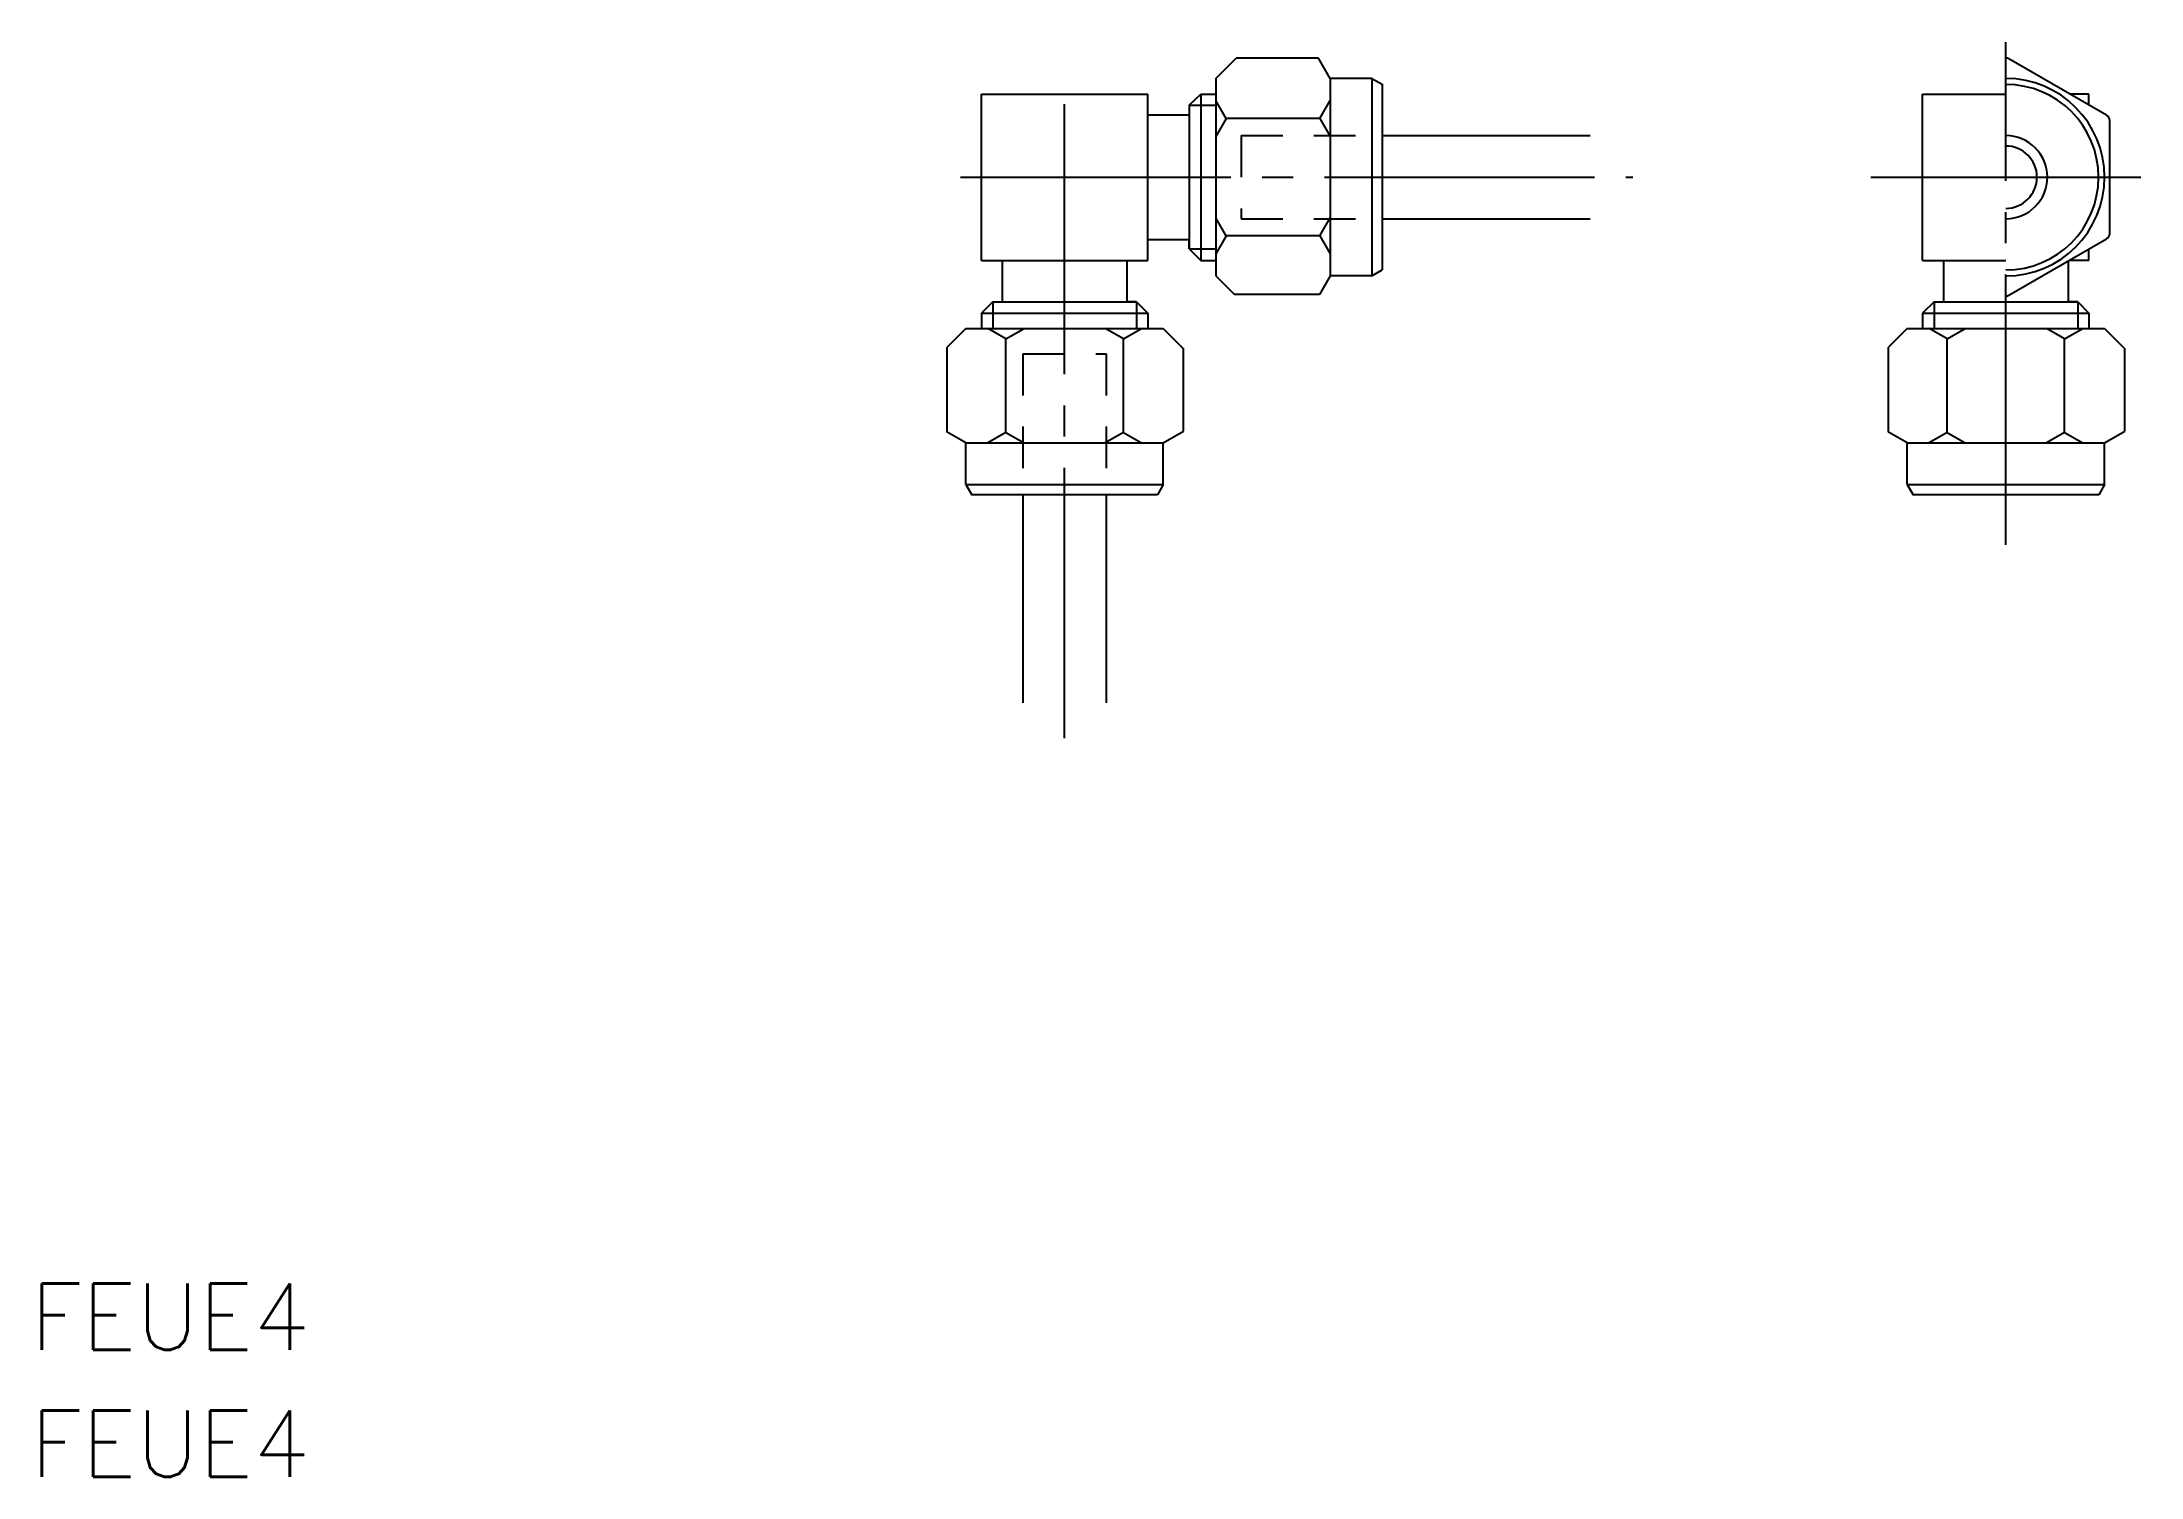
# Model space of a CAD drawing. Extents: x 14 to 115, y 69 to 138.
import ezdxf

# ---------------------------------------------------------------- set-up
doc = ezdxf.new("R2010")
doc.units = 0
doc.linetypes.add('CENTER', pattern=[17.5, 13, -1.5, 1.5, -1.5])
doc.linetypes.add('DASHED', pattern=[3.5, 2, -1.5])
doc.layers.get('0').update_dxf_attribs({"linetype": 'CONTINUOUS'})
doc.layers.add('CENTER', color=1, linetype='CENTER')
doc.styles.get("Standard").update_dxf_attribs({"font": 'txt.shx', "bigfont": '@extfont2.shx'})

msp = doc.modelspace()

# ---------------------------------------------------------------- linework, layer by layer
at = {"color": 7, "linetype": 'CONTINUOUS'}
for p, q in [((70.56, 135.88), (71.54, 136.86)), ((75.5, 136.86), (71.54, 136.86)), ((76.06, 135.88), (75.5, 136.86)), ((113.41, 134.11), (108.71, 136.82)), ((70.56, 135.88), (70.56, 126.38)), ((76.06, 135.88), (76.06, 126.38)), ((78.06, 135.88), (76.06, 135.88)), ((78.06, 135.88), (78.06, 126.38)), ((78.06, 135.88), (78.56, 135.6)), ((78.56, 135.6), (78.56, 126.67)), ((59.28, 135.13), (67.28, 135.13)), ((59.28, 127.13), (59.28, 135.13)), ((67.28, 127.13), (67.28, 135.13)), ((69.28, 134.59), (69.83, 135.13)), ((69.28, 134.59), (69.28, 134.13)), ((69.83, 135.13), (69.83, 127.13)), ((69.83, 135.13), (70.56, 135.13)), ((71.06, 133.96), (70.56, 134.82)), ((75.56, 133.96), (76.06, 134.82)), ((104.56, 127.13), (104.56, 135.13)), ((104.56, 135.13), (108.56, 135.13)), ((112.56, 135.13), (111.64, 135.13)), ((112.56, 134.6), (112.56, 135.13)), ((67.28, 134.13), (69.28, 134.13)), ((69.28, 134.13), (69.28, 127.68)), ((71.06, 133.96), (70.56, 133.09)), ((75.56, 133.96), (71.06, 133.96)), ((75.56, 133.96), (76.06, 133.09)), ((113.56, 128.42), (113.56, 133.85)), ((78.56, 133.13), (88.56, 133.13)), ((71.06, 128.31), (70.56, 129.17)), ((71.06, 128.31), (70.56, 127.44)), ((75.56, 128.31), (71.06, 128.31)), ((75.56, 128.31), (76.06, 127.44)), ((78.56, 129.13), (88.56, 129.13)), ((67.28, 128.13), (69.28, 128.13)), ((69.28, 127.68), (69.28, 128.13)), ((69.28, 127.68), (69.83, 127.13)), ((108.71, 125.45), (113.41, 128.16)), ((112.56, 127.13), (112.56, 127.67)), ((59.28, 127.13), (67.28, 127.13)), ((60.28, 127.13), (60.28, 125.13)), ((66.28, 127.13), (66.28, 125.13)), ((69.83, 127.13), (70.56, 127.13)), ((70.56, 126.38), (71.46, 125.48)), ((76.06, 126.38), (75.54, 125.48)), ((78.06, 126.38), (76.06, 126.38)), ((78.06, 126.38), (78.56, 126.67)), ((104.56, 127.13), (108.56, 127.13)), ((105.56, 127.13), (105.56, 125.13)), ((111.56, 127.09), (111.56, 125.13)), ((112.56, 127.13), (111.64, 127.13)), ((75.54, 125.48), (71.46, 125.48)), ((59.83, 125.13), (59.28, 124.59)), ((59.28, 124.59), (67.28, 124.59)), ((59.28, 124.59), (59.28, 123.85)), ((59.83, 125.13), (60.28, 125.13)), ((60.28, 125.13), (66.74, 125.13)), ((66.74, 125.13), (66.28, 125.13)), ((66.74, 125.13), (67.28, 124.59)), ((67.28, 124.59), (67.28, 123.85)), ((105.11, 125.13), (104.56, 124.59)), ((104.56, 124.59), (112.56, 124.59)), ((104.56, 124.59), (104.56, 123.85)), ((105.11, 125.13), (105.56, 125.13)), ((105.56, 125.13), (112.02, 125.13)), ((112.02, 125.13), (111.56, 125.13)), ((112.02, 125.13), (112.56, 124.59)), ((112.56, 124.59), (112.56, 123.85)), ((58.53, 123.85), (57.63, 122.95)), ((58.53, 123.85), (68.03, 123.85)), ((60.46, 123.35), (59.59, 123.85)), ((60.46, 118.85), (60.46, 123.35)), ((66.11, 123.35), (65.24, 123.85)), ((66.11, 123.35), (66.98, 123.85)), ((66.11, 118.85), (66.11, 123.35)), ((68.03, 123.85), (69.01, 122.88)), ((103.81, 123.85), (102.91, 122.95)), ((103.81, 123.85), (113.31, 123.85)), ((105.74, 123.35), (104.87, 123.85)), ((105.74, 123.35), (106.61, 123.85)), ((105.74, 118.85), (105.74, 123.35)), ((111.39, 123.35), (110.52, 123.85)), ((111.39, 123.35), (112.26, 123.85)), ((111.39, 118.85), (111.39, 123.35)), ((113.31, 123.85), (114.29, 122.88)), ((57.63, 118.87), (57.63, 122.95)), ((69.01, 118.92), (69.01, 122.88)), ((102.91, 118.87), (102.91, 122.95)), ((114.29, 118.92), (114.29, 122.88)), ((58.53, 118.35), (57.63, 118.87)), ((58.53, 118.35), (68.03, 118.35)), ((58.53, 116.35), (58.53, 118.35)), ((60.46, 118.85), (59.59, 118.35)), ((60.46, 118.85), (61.33, 118.35)), ((66.11, 118.85), (66.98, 118.35)), ((68.03, 118.35), (69.01, 118.92)), ((68.03, 116.35), (68.03, 118.35)), ((103.81, 118.35), (102.91, 118.87)), ((103.81, 118.35), (113.31, 118.35)), ((103.81, 116.35), (103.81, 118.35)), ((105.74, 118.85), (104.87, 118.35)), ((105.74, 118.85), (106.61, 118.35)), ((111.39, 118.85), (110.52, 118.35)), ((111.39, 118.85), (112.26, 118.35)), ((113.31, 118.35), (114.29, 118.92)), ((113.31, 116.35), (113.31, 118.35)), ((58.53, 116.35), (68.03, 116.35)), ((58.53, 116.35), (58.82, 115.85)), ((68.03, 116.35), (67.75, 115.85)), ((103.81, 116.35), (113.31, 116.35)), ((103.81, 116.35), (104.1, 115.85)), ((113.31, 116.35), (113.03, 115.85)), ((67.75, 115.85), (58.82, 115.85)), ((61.28, 115.85), (61.28, 105.85)), ((65.28, 115.85), (65.28, 105.85)), ((113.03, 115.85), (104.1, 115.85))]:
    msp.add_line(p, q, dxfattribs=at)
at = {"color": 3, "linetype": 'CONTINUOUS'}
for p, q in [((69.28, 134.59), (70.56, 134.59)), ((69.28, 127.68), (70.56, 127.68)), ((59.83, 125.13), (59.83, 123.85)), ((66.74, 125.13), (66.74, 123.85)), ((105.11, 125.13), (105.11, 123.85)), ((112.02, 125.13), (112.02, 123.85))]:
    msp.add_line(p, q, dxfattribs=at)
at = {"color": 3, "linetype": 'DASHED'}
for p, q in [((71.78, 133.13), (71.78, 129.13)), ((71.78, 133.13), (78.56, 133.13)), ((71.78, 129.13), (78.56, 129.13)), ((61.28, 122.63), (61.28, 115.85)), ((61.28, 122.63), (65.28, 122.63)), ((65.28, 122.63), (65.28, 115.85))]:
    msp.add_line(p, q, dxfattribs=at)
for p, q in [((75.56, 128.31), (76.06, 129.17)), ((60.46, 123.35), (61.33, 123.85)), ((66.11, 118.85), (65.24, 118.35))]:
    msp.add_line(p, q)
at = {"color": 7, "linetype": 'CONTINUOUS'}
for centre, radius, start, end in [((108.56, 136.56), 0.3, 60, 90), ((108.56, 131.13), 4.75, 270, 90), ((108.56, 131.13), 4.46, 270, 90), ((113.26, 133.85), 0.3, 0, 60), ((108.56, 131.13), 2, 270, 90), ((108.56, 131.13), 1.5, 270, 90), ((113.26, 128.42), 0.3, 300, 0), ((108.56, 125.71), 0.3, 270, 300)]:
    msp.add_arc(centre, radius, start, end, dxfattribs=at)
at = {"layer": 'CENTER', "color": 1, "linetype": 'CENTER'}
for p, q in [((108.56, 113.45), (108.56, 137.63)), ((63.28, 104.15), (63.28, 136.13)), ((58.28, 131.13), (90.62, 131.13)), ((102.06, 131.13), (115.06, 131.13)), ((102.06, 131.13), (107.53, 131.13))]:
    msp.add_line(p, q, dxfattribs=at)

# ---------------------------------------------------------------- texts
at = {"color": 7, "linetype": 'CONTINUOUS'}
for p in [(13.54, 74.72), (13.54, 68.61)]:
    msp.add_text('FEUE4', height=3.2, dxfattribs=at).set_placement(p)

doc.saveas('drawing.dxf')
